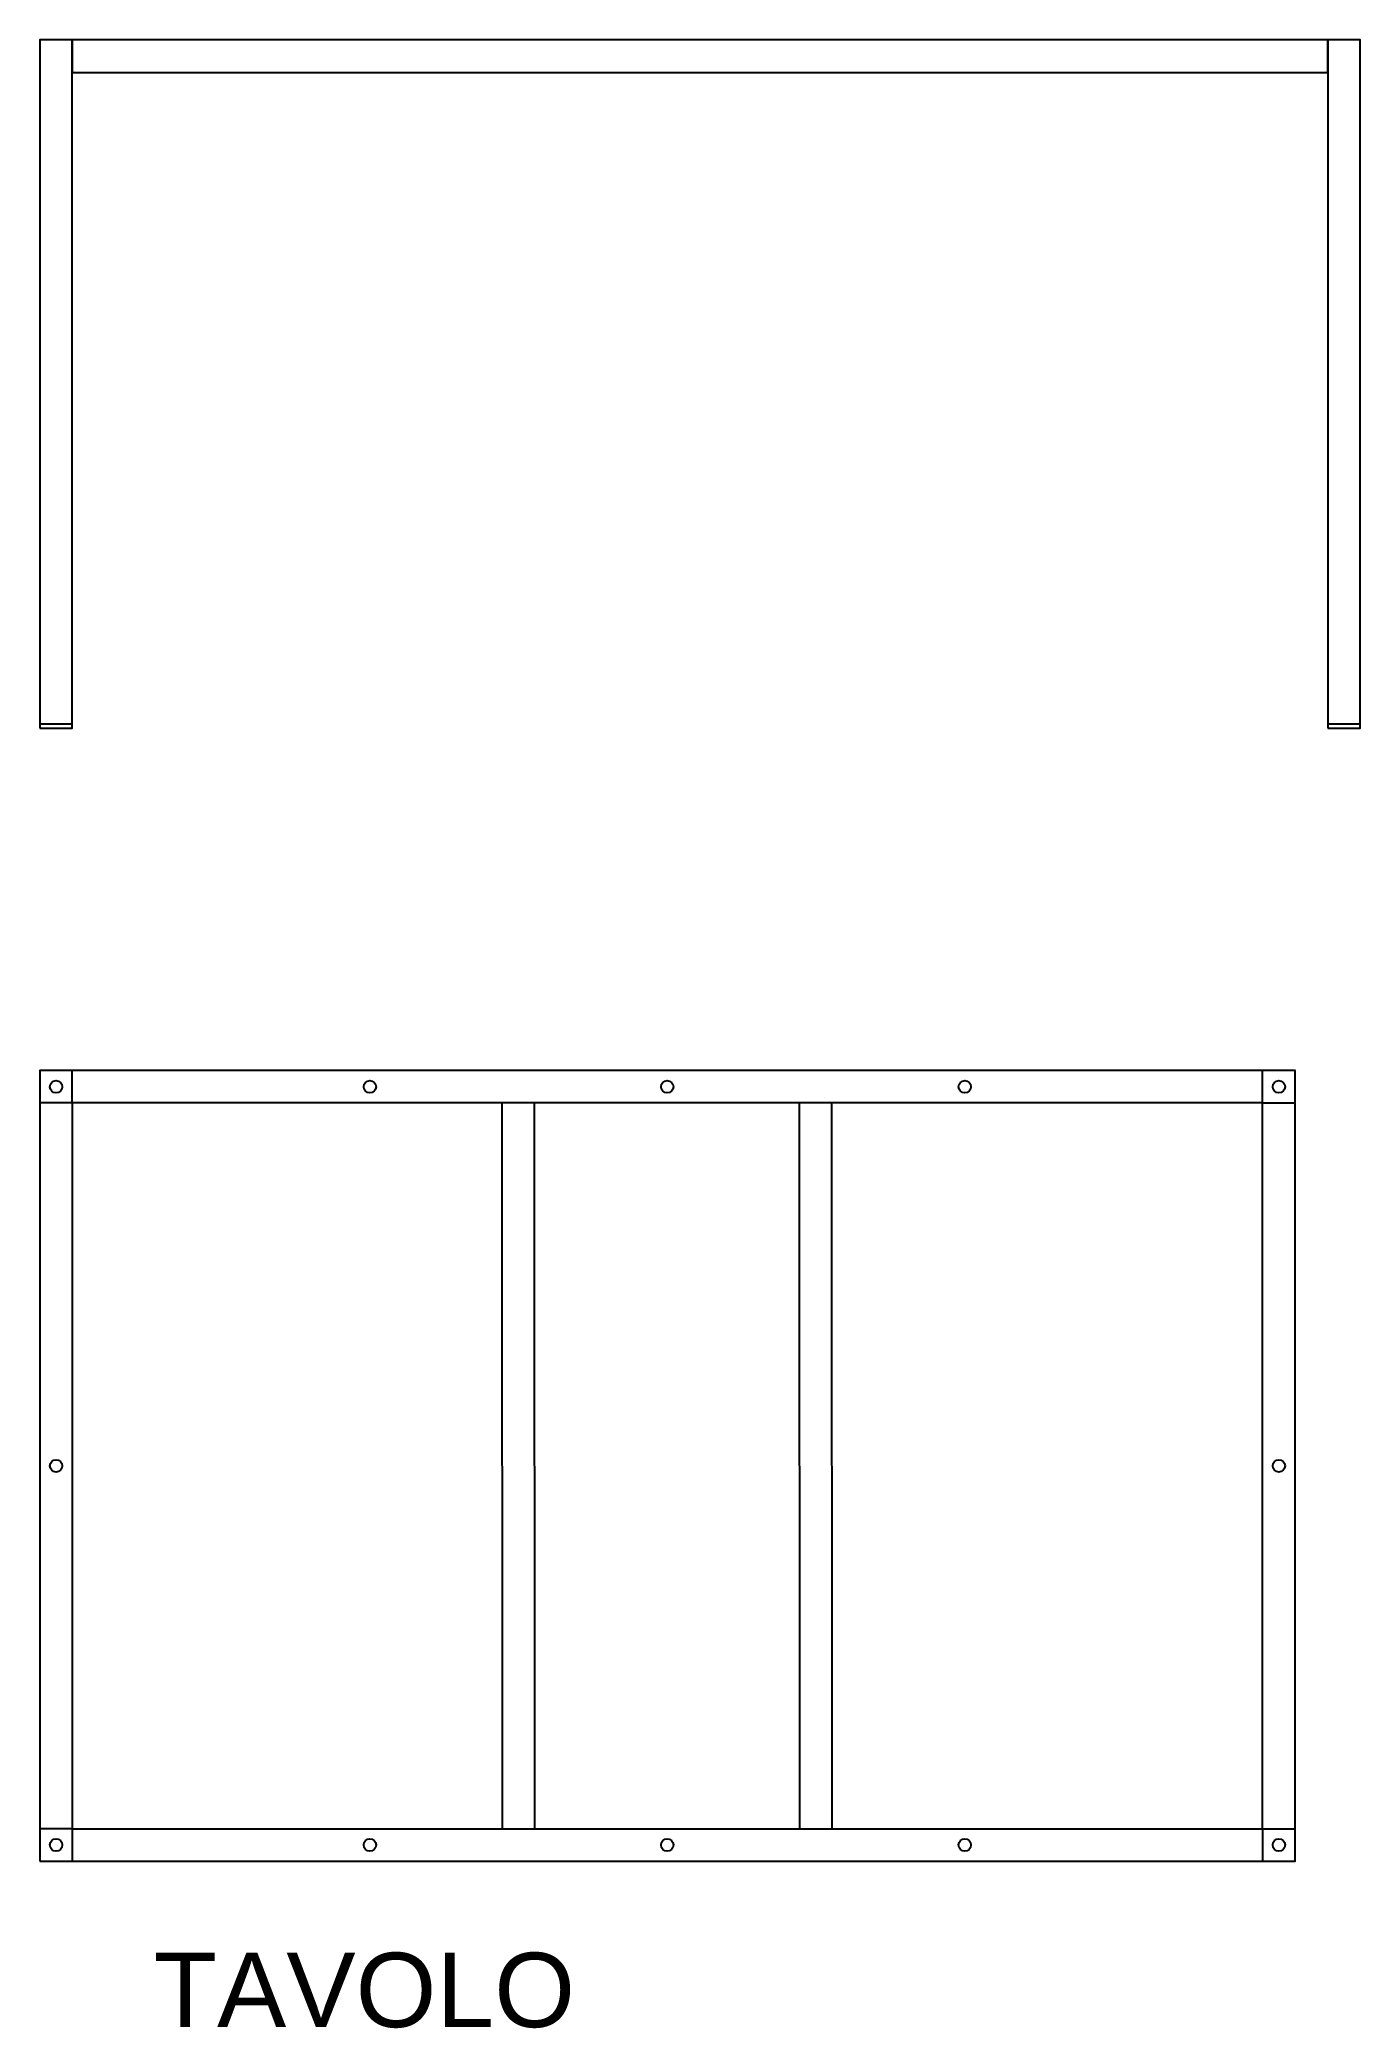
# Model space of a CAD drawing. Header units: inches. Extents: x 4 to 146, y 10 to 224.
import ezdxf

# ---------------------------------------------------------------- set-up
doc = ezdxf.new("R2010")
doc.units = ezdxf.units.IN
doc.header["$MEASUREMENT"] = 0
doc.layers.add('NOMI MOBILI', color=4, linetype='Continuous')
doc.styles.get("Standard").update_dxf_attribs({"font": 'Arial.ttf'})

msp = doc.modelspace()

# ---------------------------------------------------------------- linework, layer by layer
for p, q in [((3.88, 150.68), (7.38, 150.68)), ((142.38, 150.68), (145.88, 150.68)), ((7.38, 109.92), (7.38, 113.42)), ((135.38, 109.92), (135.38, 113.42)), ((7.38, 109.92), (3.88, 109.92)), ((135.38, 109.92), (138.88, 109.92)), ((7.38, 31.92), (3.88, 31.92)), ((7.38, 31.92), (7.38, 28.42)), ((7.38, 30.17), (7.38, 30.17)), ((135.38, 31.92), (138.88, 31.92)), ((135.38, 31.92), (135.38, 28.42))]:
    msp.add_line(p, q)
for points in [[(3.88, 150.19), (7.38, 150.19), (7.38, 224.19), (3.88, 224.19)], [(7.38, 224.19), (7.38, 220.69), (142.38, 220.69), (142.38, 224.19)], [(142.38, 150.19), (145.88, 150.19), (145.88, 224.19), (142.38, 224.19)], [(3.88, 28.42), (138.88, 28.42), (138.88, 113.42), (3.88, 113.42)], [(7.38, 31.92), (135.38, 31.92), (135.38, 109.92), (7.38, 109.92)], [(53.57, 109.92), (53.61, 31.92), (57.11, 31.92), (57.07, 109.92)], [(85.54, 109.92), (85.58, 31.92), (89.08, 31.92), (89.04, 109.92)]]:
    msp.add_lwpolyline(points, close=True)
for centre in [(5.63, 111.67), (39.38, 111.67), (71.35, 111.67), (103.35, 111.67), (137.13, 111.67), (5.63, 70.92), (137.13, 70.92), (5.63, 30.17), (39.38, 30.17), (71.35, 30.17), (103.35, 30.17), (137.13, 30.17)]:
    msp.add_circle(centre, 0.663)

# ---------------------------------------------------------------- texts
at = {"layer": 'NOMI MOBILI', "insert": (16.11, 18.59), "char_height": 8, "attachment_point": 1}
msp.add_mtext_dynamic_manual_height_columns('TAVOLO', width=132.6481, gutter_width=1, heights=[0], dxfattribs=at)

doc.saveas('drawing.dxf')
